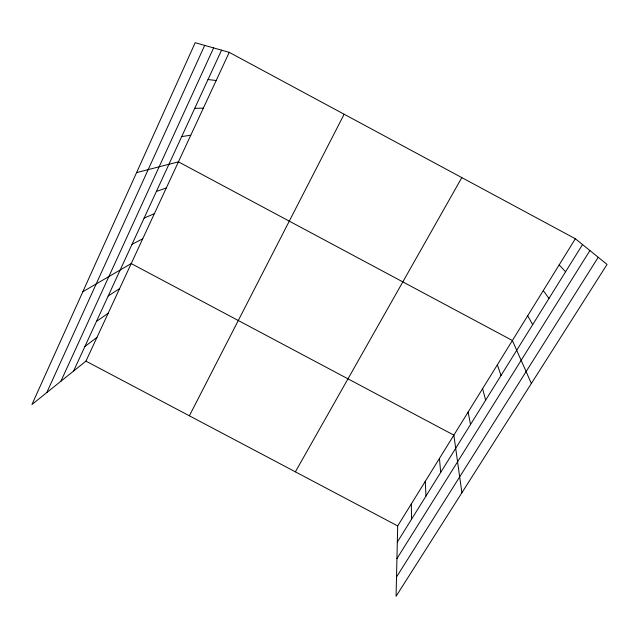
<?xml version="1.0" encoding="UTF-8"?>
<svg xmlns="http://www.w3.org/2000/svg" width="639" height="639" viewBox="0 0 639 639"><rect width="100%" height="100%" fill="white"/><g stroke="black" fill="none" stroke-linecap="round" stroke-linejoin="round"><path stroke-width="0.96" d="M575.34 238.746L397.698 525.921L396.068 596.291L607.05 264.426L575.34 238.746L229.241 52.35L195.191 42.709L31.95 404.495L85.945 361.131L229.241 52.35M46.783 392.586L204.68 45.393M60.889 381.251L213.602 47.925M73.565 371.075L221.549 50.177M189.384 415.805L344.141 114.237M295.378 471.83L461.813 177.61M397.322 542.08L582.512 244.561M396.939 558.606L589.917 250.552M396.515 576.985L598.224 257.277M84.891 346.506L96.968 337.384M96.433 321.473L108.183 313.222M108.191 295.977L119.597 288.62M82.838 291.711L131.219 263.572L453.858 435.135L461.893 492.749M132.025 244.306L142.705 238.818M144.095 218.131L154.398 213.618M156.395 191.46L166.308 187.962M136.578 172.61L178.433 161.835L512.39 340.507L531.36 383.488M181.7 136.578L190.781 135.22M194.727 108.334L203.362 108.119M208.002 79.54L216.182 80.498M85.945 361.131L397.698 525.921M559.157 264.905L565.579 271.759M543.278 290.569L548.973 298.437M527.694 315.77L532.686 324.612M497.366 364.805L501.024 375.476M482.605 388.664L485.632 400.206M468.099 412.107L470.528 424.472M439.44 458.435L440.694 472.397M425.278 481.335L425.973 496.056M411.364 503.82L411.516 519.275"/></g></svg>
